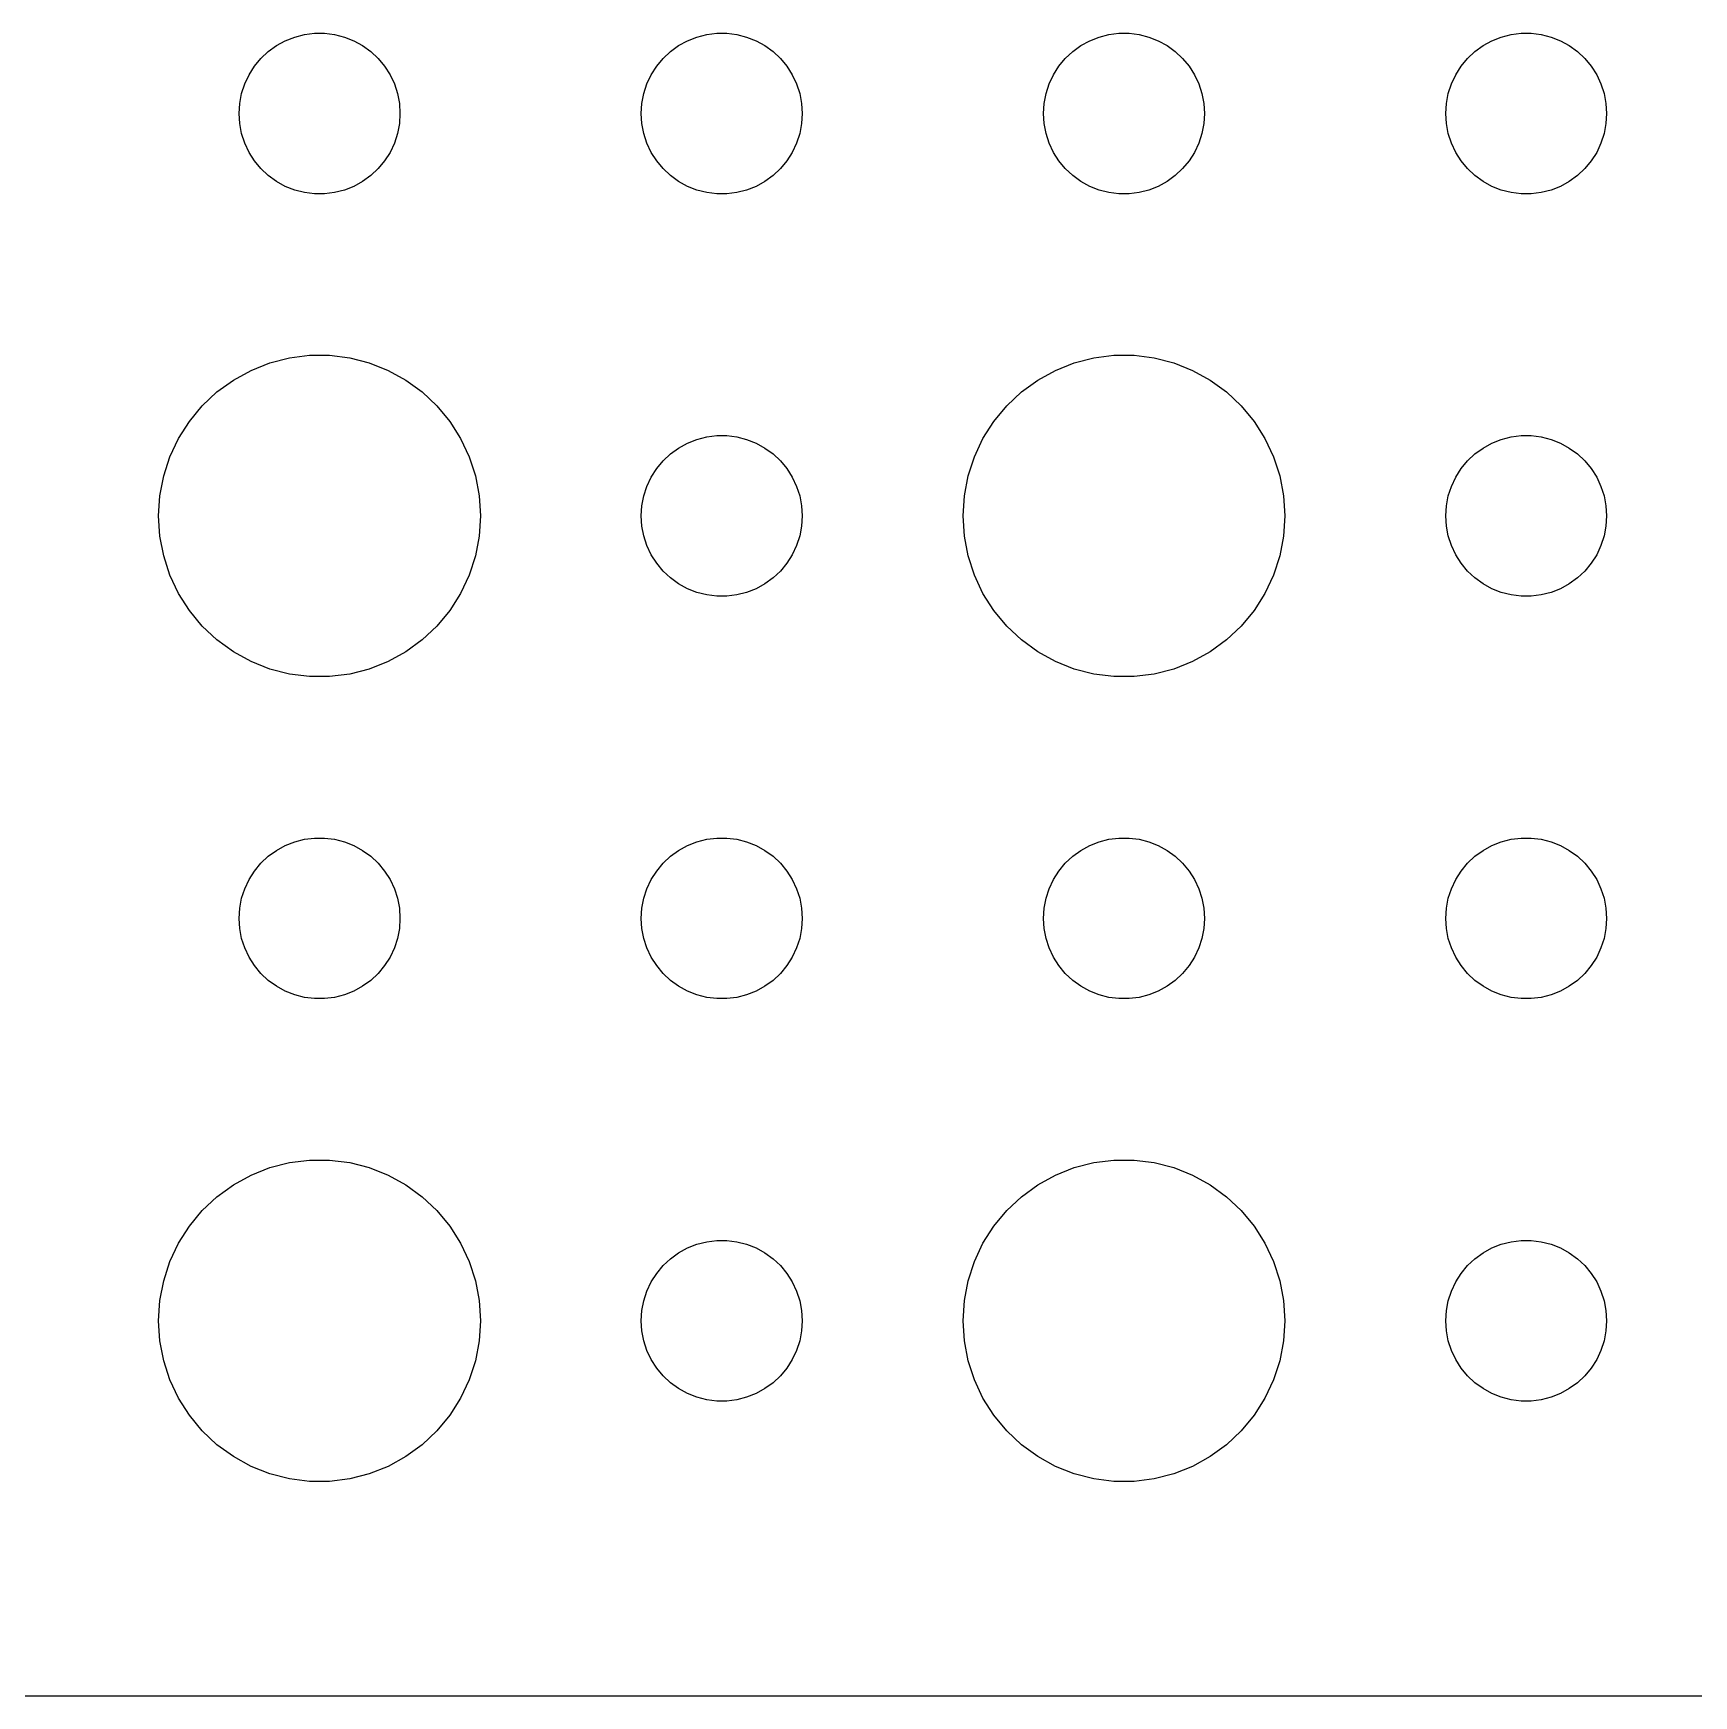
# Model space of a CAD drawing. Header units: metres. Extents: x -134 to 134, y -134 to 134.
# Drawn here: x 32.16 to 63.12, y -134.49 to -103.5 of the extents above; entities that cross this region are included whole.
import ezdxf

# ---------------------------------------------------------------- set-up
doc = ezdxf.new("R2010")
doc.units = ezdxf.units.M

msp = doc.modelspace()

# ---------------------------------------------------------------- linework, layer by layer
for p, q in [((36.5439, -103.844), (36.6963, -103.734)), ((36.6963, -103.734), (36.8613, -103.643)), ((36.8613, -103.643), (37.0365, -103.573)), ((37.0365, -103.573), (37.2189, -103.527)), ((37.2189, -103.527), (37.4058, -103.503)), ((37.4058, -103.503), (37.5942, -103.503)), ((37.5942, -103.503), (37.7811, -103.527)), ((37.7811, -103.527), (37.9635, -103.573)), ((37.9635, -103.573), (38.1387, -103.643)), ((38.1387, -103.643), (38.3037, -103.734)), ((38.3037, -103.734), (38.4561, -103.844)), ((44.0439, -103.844), (44.1963, -103.734)), ((44.1963, -103.734), (44.3613, -103.643)), ((44.3613, -103.643), (44.5365, -103.573)), ((44.5365, -103.573), (44.7189, -103.527)), ((44.7189, -103.527), (44.9058, -103.503)), ((44.9058, -103.503), (45.0942, -103.503)), ((45.0942, -103.503), (45.2811, -103.527)), ((45.2811, -103.527), (45.4635, -103.573)), ((45.4635, -103.573), (45.6387, -103.643)), ((45.6387, -103.643), (45.8037, -103.734)), ((45.8037, -103.734), (45.9561, -103.844)), ((51.5439, -103.844), (51.6963, -103.734)), ((51.6963, -103.734), (51.8613, -103.643)), ((51.8613, -103.643), (52.0365, -103.573)), ((52.0365, -103.573), (52.2189, -103.527)), ((52.2189, -103.527), (52.4058, -103.503)), ((52.4058, -103.503), (52.5942, -103.503)), ((52.5942, -103.503), (52.7811, -103.527)), ((52.7811, -103.527), (52.9635, -103.573)), ((52.9635, -103.573), (53.1387, -103.643)), ((53.1387, -103.643), (53.3037, -103.734)), ((53.3037, -103.734), (53.4561, -103.844)), ((59.0439, -103.844), (59.1963, -103.734)), ((59.1963, -103.734), (59.3613, -103.643)), ((59.3613, -103.643), (59.5365, -103.573)), ((59.5365, -103.573), (59.7189, -103.527)), ((59.7189, -103.527), (59.9058, -103.503)), ((59.9058, -103.503), (60.0942, -103.503)), ((60.0942, -103.503), (60.2811, -103.527)), ((60.2811, -103.527), (60.4635, -103.573)), ((60.4635, -103.573), (60.6387, -103.643)), ((60.6387, -103.643), (60.8037, -103.734)), ((60.8037, -103.734), (60.9561, -103.844)), ((36.2865, -104.118), (36.4065, -103.973)), ((36.4065, -103.973), (36.5439, -103.844)), ((38.4561, -103.844), (38.5934, -103.973)), ((38.5934, -103.973), (38.7135, -104.118)), ((43.7865, -104.118), (43.9065, -103.973)), ((43.9065, -103.973), (44.0439, -103.844)), ((45.9561, -103.844), (46.0934, -103.973)), ((46.0934, -103.973), (46.2135, -104.118)), ((51.2865, -104.118), (51.4065, -103.973)), ((51.4065, -103.973), (51.5439, -103.844)), ((53.4561, -103.844), (53.5934, -103.973)), ((53.5934, -103.973), (53.7135, -104.118)), ((58.7865, -104.118), (58.9065, -103.973)), ((58.9065, -103.973), (59.0439, -103.844)), ((60.9561, -103.844), (61.0934, -103.973)), ((61.0934, -103.973), (61.2135, -104.118)), ((36.1053, -104.448), (36.1855, -104.277)), ((36.1855, -104.277), (36.2865, -104.118)), ((38.7135, -104.118), (38.8145, -104.277)), ((38.8145, -104.277), (38.8947, -104.448)), ((43.6053, -104.448), (43.6855, -104.277)), ((43.6855, -104.277), (43.7865, -104.118)), ((46.2135, -104.118), (46.3145, -104.277)), ((46.3145, -104.277), (46.3947, -104.448)), ((51.1053, -104.448), (51.1855, -104.277)), ((51.1855, -104.277), (51.2865, -104.118)), ((53.7135, -104.118), (53.8145, -104.277)), ((53.8145, -104.277), (53.8947, -104.448)), ((58.6053, -104.448), (58.6855, -104.277)), ((58.6855, -104.277), (58.7865, -104.118)), ((61.2135, -104.118), (61.3145, -104.277)), ((61.3145, -104.277), (61.3947, -104.448)), ((36.0118, -104.812), (36.0471, -104.627)), ((36.0471, -104.627), (36.1053, -104.448)), ((38.8947, -104.448), (38.9529, -104.627)), ((38.9529, -104.627), (38.9882, -104.812)), ((43.5118, -104.812), (43.5471, -104.627)), ((43.5471, -104.627), (43.6053, -104.448)), ((46.3947, -104.448), (46.4529, -104.627)), ((46.4529, -104.627), (46.4882, -104.812)), ((51.0118, -104.812), (51.0471, -104.627)), ((51.0471, -104.627), (51.1053, -104.448)), ((53.8947, -104.448), (53.9529, -104.627)), ((53.9529, -104.627), (53.9882, -104.812)), ((58.5118, -104.812), (58.5471, -104.627)), ((58.5471, -104.627), (58.6053, -104.448)), ((61.3947, -104.448), (61.4529, -104.627)), ((61.4529, -104.627), (61.4882, -104.812)), ((36, -105), (36.0118, -104.812)), ((36.0118, -105.188), (36, -105)), ((38.9882, -104.812), (39, -105)), ((39, -105), (38.9882, -105.188)), ((43.5, -105), (43.5118, -104.812)), ((43.5118, -105.188), (43.5, -105)), ((46.4882, -104.812), (46.5, -105)), ((46.5, -105), (46.4882, -105.188)), ((51, -105), (51.0118, -104.812)), ((51.0118, -105.188), (51, -105)), ((53.9882, -104.812), (54, -105)), ((54, -105), (53.9882, -105.188)), ((58.5, -105), (58.5118, -104.812)), ((58.5118, -105.188), (58.5, -105)), ((61.4882, -104.812), (61.5, -105)), ((61.5, -105), (61.4882, -105.188)), ((36.0471, -105.373), (36.0118, -105.188)), ((38.9882, -105.188), (38.9529, -105.373)), ((43.5471, -105.373), (43.5118, -105.188)), ((46.4882, -105.188), (46.4529, -105.373)), ((51.0471, -105.373), (51.0118, -105.188)), ((53.9882, -105.188), (53.9529, -105.373)), ((58.5471, -105.373), (58.5118, -105.188)), ((61.4882, -105.188), (61.4529, -105.373)), ((36.1053, -105.552), (36.0471, -105.373)), ((36.1855, -105.723), (36.1053, -105.552)), ((38.8947, -105.552), (38.8145, -105.723)), ((38.9529, -105.373), (38.8947, -105.552)), ((43.6053, -105.552), (43.5471, -105.373)), ((43.6855, -105.723), (43.6053, -105.552)), ((46.3947, -105.552), (46.3145, -105.723)), ((46.4529, -105.373), (46.3947, -105.552)), ((51.1053, -105.552), (51.0471, -105.373)), ((51.1855, -105.723), (51.1053, -105.552)), ((53.8947, -105.552), (53.8145, -105.723)), ((53.9529, -105.373), (53.8947, -105.552)), ((58.6053, -105.552), (58.5471, -105.373)), ((58.6855, -105.723), (58.6053, -105.552)), ((61.3947, -105.552), (61.3145, -105.723)), ((61.4529, -105.373), (61.3947, -105.552)), ((36.2865, -105.882), (36.1855, -105.723)), ((36.4065, -106.027), (36.2865, -105.882)), ((38.7135, -105.882), (38.5934, -106.027)), ((38.8145, -105.723), (38.7135, -105.882)), ((43.7865, -105.882), (43.6855, -105.723)), ((43.9065, -106.027), (43.7865, -105.882)), ((46.2135, -105.882), (46.0934, -106.027)), ((46.3145, -105.723), (46.2135, -105.882)), ((51.2865, -105.882), (51.1855, -105.723)), ((51.4065, -106.027), (51.2865, -105.882)), ((53.7135, -105.882), (53.5934, -106.027)), ((53.8145, -105.723), (53.7135, -105.882)), ((58.7865, -105.882), (58.6855, -105.723)), ((58.9065, -106.027), (58.7865, -105.882)), ((61.2135, -105.882), (61.0934, -106.027)), ((61.3145, -105.723), (61.2135, -105.882)), ((36.5439, -106.156), (36.4065, -106.027)), ((36.6963, -106.266), (36.5439, -106.156)), ((36.8613, -106.357), (36.6963, -106.266)), ((38.3037, -106.266), (38.1387, -106.357)), ((38.4561, -106.156), (38.3037, -106.266)), ((38.5934, -106.027), (38.4561, -106.156)), ((44.0439, -106.156), (43.9065, -106.027)), ((44.1963, -106.266), (44.0439, -106.156)), ((44.3613, -106.357), (44.1963, -106.266)), ((45.8037, -106.266), (45.6387, -106.357)), ((45.9561, -106.156), (45.8037, -106.266)), ((46.0934, -106.027), (45.9561, -106.156)), ((51.5439, -106.156), (51.4065, -106.027)), ((51.6963, -106.266), (51.5439, -106.156)), ((51.8613, -106.357), (51.6963, -106.266)), ((53.3037, -106.266), (53.1387, -106.357)), ((53.4561, -106.156), (53.3037, -106.266)), ((53.5934, -106.027), (53.4561, -106.156)), ((59.0439, -106.156), (58.9065, -106.027)), ((59.1963, -106.266), (59.0439, -106.156)), ((59.3613, -106.357), (59.1963, -106.266)), ((60.8037, -106.266), (60.6387, -106.357)), ((60.9561, -106.156), (60.8037, -106.266)), ((61.0934, -106.027), (60.9561, -106.156)), ((37.0365, -106.427), (36.8613, -106.357)), ((37.2189, -106.473), (37.0365, -106.427)), ((37.4058, -106.497), (37.2189, -106.473)), ((37.5942, -106.497), (37.4058, -106.497)), ((37.7811, -106.473), (37.5942, -106.497)), ((37.9635, -106.427), (37.7811, -106.473)), ((38.1387, -106.357), (37.9635, -106.427)), ((44.5365, -106.427), (44.3613, -106.357)), ((44.7189, -106.473), (44.5365, -106.427)), ((44.9058, -106.497), (44.7189, -106.473)), ((45.0942, -106.497), (44.9058, -106.497)), ((45.2811, -106.473), (45.0942, -106.497)), ((45.4635, -106.427), (45.2811, -106.473)), ((45.6387, -106.357), (45.4635, -106.427)), ((52.0365, -106.427), (51.8613, -106.357)), ((52.2189, -106.473), (52.0365, -106.427)), ((52.4058, -106.497), (52.2189, -106.473)), ((52.5942, -106.497), (52.4058, -106.497)), ((52.7811, -106.473), (52.5942, -106.497)), ((52.9635, -106.427), (52.7811, -106.473)), ((53.1387, -106.357), (52.9635, -106.427)), ((59.5365, -106.427), (59.3613, -106.357)), ((59.7189, -106.473), (59.5365, -106.427)), ((59.9058, -106.497), (59.7189, -106.473)), ((60.0942, -106.497), (59.9058, -106.497)), ((60.2811, -106.473), (60.0942, -106.497)), ((60.4635, -106.427), (60.2811, -106.473)), ((60.6387, -106.357), (60.4635, -106.427)), ((36.2227, -109.786), (36.5729, -109.647)), ((36.5729, -109.647), (36.9379, -109.553)), ((36.9379, -109.553), (37.3116, -109.506)), ((37.3116, -109.506), (37.6884, -109.506)), ((37.6884, -109.506), (38.0621, -109.553)), ((38.0621, -109.553), (38.427, -109.647)), ((38.427, -109.647), (38.7773, -109.786)), ((51.2227, -109.786), (51.5729, -109.647)), ((51.5729, -109.647), (51.9379, -109.553)), ((51.9379, -109.553), (52.3116, -109.506)), ((52.3116, -109.506), (52.6884, -109.506)), ((52.6884, -109.506), (53.0621, -109.553)), ((53.0621, -109.553), (53.427, -109.647)), ((53.427, -109.647), (53.7773, -109.786)), ((35.5877, -110.188), (35.8925, -109.967)), ((35.8925, -109.967), (36.2227, -109.786)), ((38.7773, -109.786), (39.1075, -109.967)), ((39.1075, -109.967), (39.4123, -110.188)), ((50.5877, -110.188), (50.8925, -109.967)), ((50.8925, -109.967), (51.2227, -109.786)), ((53.7773, -109.786), (54.1075, -109.967)), ((54.1075, -109.967), (54.4123, -110.188)), ((35.3131, -110.446), (35.5877, -110.188)), ((39.4123, -110.188), (39.6869, -110.446)), ((50.3131, -110.446), (50.5877, -110.188)), ((54.4123, -110.188), (54.6869, -110.446)), ((35.0729, -110.737), (35.3131, -110.446)), ((39.6869, -110.446), (39.927, -110.737)), ((50.0729, -110.737), (50.3131, -110.446)), ((54.6869, -110.446), (54.927, -110.737)), ((34.8711, -111.055), (35.0729, -110.737)), ((39.927, -110.737), (40.1289, -111.055)), ((49.8711, -111.055), (50.0729, -110.737)), ((54.927, -110.737), (55.1289, -111.055)), ((34.7107, -111.396), (34.8711, -111.055)), ((40.1289, -111.055), (40.2893, -111.396)), ((44.0439, -111.344), (44.1963, -111.234)), ((44.1963, -111.234), (44.3613, -111.143)), ((44.3613, -111.143), (44.5365, -111.073)), ((44.5365, -111.073), (44.7189, -111.027)), ((44.7189, -111.027), (44.9058, -111.003)), ((44.9058, -111.003), (45.0942, -111.003)), ((45.0942, -111.003), (45.2811, -111.027)), ((45.2811, -111.027), (45.4635, -111.073)), ((45.4635, -111.073), (45.6387, -111.143)), ((45.6387, -111.143), (45.8037, -111.234)), ((45.8037, -111.234), (45.9561, -111.344)), ((49.7107, -111.396), (49.8711, -111.055)), ((55.1289, -111.055), (55.2893, -111.396)), ((59.0439, -111.344), (59.1963, -111.234)), ((59.1963, -111.234), (59.3613, -111.143)), ((59.3613, -111.143), (59.5365, -111.073)), ((59.5365, -111.073), (59.7189, -111.027)), ((59.7189, -111.027), (59.9058, -111.003)), ((59.9058, -111.003), (60.0942, -111.003)), ((60.0942, -111.003), (60.2811, -111.027)), ((60.2811, -111.027), (60.4635, -111.073)), ((60.4635, -111.073), (60.6387, -111.143)), ((60.6387, -111.143), (60.8037, -111.234)), ((60.8037, -111.234), (60.9561, -111.344)), ((34.5942, -111.754), (34.7107, -111.396)), ((40.2893, -111.396), (40.4057, -111.754)), ((43.7865, -111.618), (43.9065, -111.473)), ((43.9065, -111.473), (44.0439, -111.344)), ((45.9561, -111.344), (46.0934, -111.473)), ((46.0934, -111.473), (46.2135, -111.618)), ((49.5942, -111.754), (49.7107, -111.396)), ((55.2893, -111.396), (55.4057, -111.754)), ((58.7865, -111.618), (58.9065, -111.473)), ((58.9065, -111.473), (59.0439, -111.344)), ((60.9561, -111.344), (61.0934, -111.473)), ((61.0934, -111.473), (61.2135, -111.618)), ((34.5237, -112.124), (34.5942, -111.754)), ((40.4057, -111.754), (40.4763, -112.124)), ((43.6053, -111.948), (43.6855, -111.777)), ((43.6855, -111.777), (43.7865, -111.618)), ((46.2135, -111.618), (46.3145, -111.777)), ((46.3145, -111.777), (46.3947, -111.948)), ((49.5237, -112.124), (49.5942, -111.754)), ((55.4057, -111.754), (55.4763, -112.124)), ((58.6053, -111.948), (58.6855, -111.777)), ((58.6855, -111.777), (58.7865, -111.618)), ((61.2135, -111.618), (61.3145, -111.777)), ((61.3145, -111.777), (61.3947, -111.948)), ((34.5, -112.5), (34.5237, -112.124)), ((40.4763, -112.124), (40.5, -112.5)), ((43.5118, -112.312), (43.5471, -112.127)), ((43.5471, -112.127), (43.6053, -111.948)), ((46.3947, -111.948), (46.4529, -112.127)), ((46.4529, -112.127), (46.4882, -112.312)), ((49.5, -112.5), (49.5237, -112.124)), ((55.4763, -112.124), (55.5, -112.5)), ((58.5118, -112.312), (58.5471, -112.127)), ((58.5471, -112.127), (58.6053, -111.948)), ((61.3947, -111.948), (61.4529, -112.127)), ((61.4529, -112.127), (61.4882, -112.312)), ((43.5, -112.5), (43.5118, -112.312)), ((46.4882, -112.312), (46.5, -112.5)), ((58.5, -112.5), (58.5118, -112.312)), ((61.4882, -112.312), (61.5, -112.5)), ((34.5237, -112.876), (34.5, -112.5)), ((40.5, -112.5), (40.4763, -112.876)), ((43.5118, -112.688), (43.5, -112.5)), ((43.5471, -112.873), (43.5118, -112.688)), ((46.4882, -112.688), (46.4529, -112.873)), ((46.5, -112.5), (46.4882, -112.688)), ((49.5237, -112.876), (49.5, -112.5)), ((55.5, -112.5), (55.4763, -112.876)), ((58.5118, -112.688), (58.5, -112.5)), ((58.5471, -112.873), (58.5118, -112.688)), ((61.4882, -112.688), (61.4529, -112.873)), ((61.5, -112.5), (61.4882, -112.688)), ((34.5942, -113.246), (34.5237, -112.876)), ((40.4763, -112.876), (40.4057, -113.246)), ((43.6053, -113.052), (43.5471, -112.873)), ((43.6855, -113.223), (43.6053, -113.052)), ((46.3947, -113.052), (46.3145, -113.223)), ((46.4529, -112.873), (46.3947, -113.052)), ((49.5942, -113.246), (49.5237, -112.876)), ((55.4763, -112.876), (55.4057, -113.246)), ((58.6053, -113.052), (58.5471, -112.873)), ((58.6855, -113.223), (58.6053, -113.052)), ((61.3947, -113.052), (61.3145, -113.223)), ((61.4529, -112.873), (61.3947, -113.052)), ((34.7107, -113.604), (34.5942, -113.246)), ((40.4057, -113.246), (40.2893, -113.604)), ((43.7865, -113.382), (43.6855, -113.223)), ((43.9065, -113.527), (43.7865, -113.382)), ((46.2135, -113.382), (46.0934, -113.527)), ((46.3145, -113.223), (46.2135, -113.382)), ((49.7107, -113.604), (49.5942, -113.246)), ((55.4057, -113.246), (55.2893, -113.604)), ((58.7865, -113.382), (58.6855, -113.223)), ((58.9065, -113.527), (58.7865, -113.382)), ((61.2135, -113.382), (61.0934, -113.527)), ((61.3145, -113.223), (61.2135, -113.382)), ((34.8711, -113.945), (34.7107, -113.604)), ((40.2893, -113.604), (40.1289, -113.945)), ((44.0439, -113.656), (43.9065, -113.527)), ((44.1963, -113.766), (44.0439, -113.656)), ((45.9561, -113.656), (45.8037, -113.766)), ((46.0934, -113.527), (45.9561, -113.656)), ((49.8711, -113.945), (49.7107, -113.604)), ((55.2893, -113.604), (55.1289, -113.945)), ((59.0439, -113.656), (58.9065, -113.527)), ((59.1963, -113.766), (59.0439, -113.656)), ((60.9561, -113.656), (60.8037, -113.766)), ((61.0934, -113.527), (60.9561, -113.656)), ((35.0729, -114.263), (34.8711, -113.945)), ((40.1289, -113.945), (39.927, -114.263)), ((44.3613, -113.857), (44.1963, -113.766)), ((44.5365, -113.927), (44.3613, -113.857)), ((44.7189, -113.973), (44.5365, -113.927)), ((44.9058, -113.997), (44.7189, -113.973)), ((45.0942, -113.997), (44.9058, -113.997)), ((45.2811, -113.973), (45.0942, -113.997)), ((45.4635, -113.927), (45.2811, -113.973)), ((45.6387, -113.857), (45.4635, -113.927)), ((45.8037, -113.766), (45.6387, -113.857)), ((50.0729, -114.263), (49.8711, -113.945)), ((55.1289, -113.945), (54.927, -114.263)), ((59.3613, -113.857), (59.1963, -113.766)), ((59.5365, -113.927), (59.3613, -113.857)), ((59.7189, -113.973), (59.5365, -113.927)), ((59.9058, -113.997), (59.7189, -113.973)), ((60.0942, -113.997), (59.9058, -113.997)), ((60.2811, -113.973), (60.0942, -113.997)), ((60.4635, -113.927), (60.2811, -113.973)), ((60.6387, -113.857), (60.4635, -113.927)), ((60.8037, -113.766), (60.6387, -113.857)), ((35.3131, -114.554), (35.0729, -114.263)), ((39.927, -114.263), (39.6869, -114.554)), ((50.3131, -114.554), (50.0729, -114.263)), ((54.927, -114.263), (54.6869, -114.554)), ((35.5877, -114.812), (35.3131, -114.554)), ((39.6869, -114.554), (39.4123, -114.812)), ((50.5877, -114.812), (50.3131, -114.554)), ((54.6869, -114.554), (54.4123, -114.812)), ((35.8925, -115.033), (35.5877, -114.812)), ((39.4123, -114.812), (39.1075, -115.033)), ((50.8925, -115.033), (50.5877, -114.812)), ((54.4123, -114.812), (54.1075, -115.033)), ((36.2227, -115.214), (35.8925, -115.033)), ((36.5729, -115.353), (36.2227, -115.214)), ((38.7773, -115.214), (38.427, -115.353)), ((39.1075, -115.033), (38.7773, -115.214)), ((51.2227, -115.214), (50.8925, -115.033)), ((51.5729, -115.353), (51.2227, -115.214)), ((53.7773, -115.214), (53.427, -115.353)), ((54.1075, -115.033), (53.7773, -115.214)), ((36.9379, -115.447), (36.5729, -115.353)), ((37.3116, -115.494), (36.9379, -115.447)), ((37.6884, -115.494), (37.3116, -115.494)), ((38.0621, -115.447), (37.6884, -115.494)), ((38.427, -115.353), (38.0621, -115.447)), ((51.9379, -115.447), (51.5729, -115.353)), ((52.3116, -115.494), (51.9379, -115.447)), ((52.6884, -115.494), (52.3116, -115.494)), ((53.0621, -115.447), (52.6884, -115.494)), ((53.427, -115.353), (53.0621, -115.447)), ((36.6963, -118.734), (36.8613, -118.643)), ((36.8613, -118.643), (37.0365, -118.573)), ((37.0365, -118.573), (37.2189, -118.527)), ((37.2189, -118.527), (37.4058, -118.503)), ((37.4058, -118.503), (37.5942, -118.503)), ((37.5942, -118.503), (37.7811, -118.527)), ((37.7811, -118.527), (37.9635, -118.573)), ((37.9635, -118.573), (38.1387, -118.643)), ((38.1387, -118.643), (38.3037, -118.734)), ((44.1963, -118.734), (44.3613, -118.643)), ((44.3613, -118.643), (44.5365, -118.573)), ((44.5365, -118.573), (44.7189, -118.527)), ((44.7189, -118.527), (44.9058, -118.503)), ((44.9058, -118.503), (45.0942, -118.503)), ((45.0942, -118.503), (45.2811, -118.527)), ((45.2811, -118.527), (45.4635, -118.573)), ((45.4635, -118.573), (45.6387, -118.643)), ((45.6387, -118.643), (45.8037, -118.734)), ((51.6963, -118.734), (51.8613, -118.643)), ((51.8613, -118.643), (52.0365, -118.573)), ((52.0365, -118.573), (52.2189, -118.527)), ((52.2189, -118.527), (52.4058, -118.503)), ((52.4058, -118.503), (52.5942, -118.503)), ((52.5942, -118.503), (52.7811, -118.527)), ((52.7811, -118.527), (52.9635, -118.573)), ((52.9635, -118.573), (53.1387, -118.643)), ((53.1387, -118.643), (53.3037, -118.734)), ((59.1963, -118.734), (59.3613, -118.643)), ((59.3613, -118.643), (59.5365, -118.573)), ((59.5365, -118.573), (59.7189, -118.527)), ((59.7189, -118.527), (59.9058, -118.503)), ((59.9058, -118.503), (60.0942, -118.503)), ((60.0942, -118.503), (60.2811, -118.527)), ((60.2811, -118.527), (60.4635, -118.573)), ((60.4635, -118.573), (60.6387, -118.643)), ((60.6387, -118.643), (60.8037, -118.734)), ((36.2865, -119.118), (36.4065, -118.973)), ((36.4065, -118.973), (36.5439, -118.844)), ((36.5439, -118.844), (36.6963, -118.734)), ((38.3037, -118.734), (38.4561, -118.844)), ((38.4561, -118.844), (38.5934, -118.973)), ((38.5934, -118.973), (38.7135, -119.118)), ((43.7865, -119.118), (43.9065, -118.973)), ((43.9065, -118.973), (44.0439, -118.844)), ((44.0439, -118.844), (44.1963, -118.734)), ((45.8037, -118.734), (45.9561, -118.844)), ((45.9561, -118.844), (46.0934, -118.973)), ((46.0934, -118.973), (46.2135, -119.118)), ((51.2865, -119.118), (51.4065, -118.973)), ((51.4065, -118.973), (51.5439, -118.844)), ((51.5439, -118.844), (51.6963, -118.734)), ((53.3037, -118.734), (53.4561, -118.844)), ((53.4561, -118.844), (53.5934, -118.973)), ((53.5934, -118.973), (53.7135, -119.118)), ((58.7865, -119.118), (58.9065, -118.973)), ((58.9065, -118.973), (59.0439, -118.844)), ((59.0439, -118.844), (59.1963, -118.734)), ((60.8037, -118.734), (60.9561, -118.844)), ((60.9561, -118.844), (61.0934, -118.973)), ((61.0934, -118.973), (61.2135, -119.118)), ((36.1053, -119.448), (36.1855, -119.277)), ((36.1855, -119.277), (36.2865, -119.118)), ((38.7135, -119.118), (38.8145, -119.277)), ((38.8145, -119.277), (38.8947, -119.448)), ((43.6053, -119.448), (43.6855, -119.277)), ((43.6855, -119.277), (43.7865, -119.118)), ((46.2135, -119.118), (46.3145, -119.277)), ((46.3145, -119.277), (46.3947, -119.448)), ((51.1053, -119.448), (51.1855, -119.277)), ((51.1855, -119.277), (51.2865, -119.118)), ((53.7135, -119.118), (53.8145, -119.277)), ((53.8145, -119.277), (53.8947, -119.448)), ((58.6053, -119.448), (58.6855, -119.277)), ((58.6855, -119.277), (58.7865, -119.118)), ((61.2135, -119.118), (61.3145, -119.277)), ((61.3145, -119.277), (61.3947, -119.448)), ((36.0471, -119.627), (36.1053, -119.448)), ((38.8947, -119.448), (38.9529, -119.627)), ((43.5471, -119.627), (43.6053, -119.448)), ((46.3947, -119.448), (46.4529, -119.627)), ((51.0471, -119.627), (51.1053, -119.448)), ((53.8947, -119.448), (53.9529, -119.627)), ((58.5471, -119.627), (58.6053, -119.448)), ((61.3947, -119.448), (61.4529, -119.627)), ((36, -120), (36.0118, -119.812)), ((36.0118, -119.812), (36.0471, -119.627)), ((38.9529, -119.627), (38.9882, -119.812)), ((38.9882, -119.812), (39, -120)), ((43.5, -120), (43.5118, -119.812)), ((43.5118, -119.812), (43.5471, -119.627)), ((46.4529, -119.627), (46.4882, -119.812)), ((46.4882, -119.812), (46.5, -120)), ((51, -120), (51.0118, -119.812)), ((51.0118, -119.812), (51.0471, -119.627)), ((53.9529, -119.627), (53.9882, -119.812)), ((53.9882, -119.812), (54, -120)), ((58.5, -120), (58.5118, -119.812)), ((58.5118, -119.812), (58.5471, -119.627)), ((61.4529, -119.627), (61.4882, -119.812)), ((61.4882, -119.812), (61.5, -120)), ((36.0118, -120.188), (36, -120)), ((36.0471, -120.373), (36.0118, -120.188)), ((38.9882, -120.188), (38.9529, -120.373)), ((39, -120), (38.9882, -120.188)), ((43.5118, -120.188), (43.5, -120)), ((43.5471, -120.373), (43.5118, -120.188)), ((46.4882, -120.188), (46.4529, -120.373)), ((46.5, -120), (46.4882, -120.188)), ((51.0118, -120.188), (51, -120)), ((51.0471, -120.373), (51.0118, -120.188)), ((53.9882, -120.188), (53.9529, -120.373)), ((54, -120), (53.9882, -120.188)), ((58.5118, -120.188), (58.5, -120)), ((58.5471, -120.373), (58.5118, -120.188)), ((61.4882, -120.188), (61.4529, -120.373)), ((61.5, -120), (61.4882, -120.188)), ((36.1053, -120.552), (36.0471, -120.373)), ((38.9529, -120.373), (38.8947, -120.552)), ((43.6053, -120.552), (43.5471, -120.373)), ((46.4529, -120.373), (46.3947, -120.552)), ((51.1053, -120.552), (51.0471, -120.373)), ((53.9529, -120.373), (53.8947, -120.552)), ((58.6053, -120.552), (58.5471, -120.373)), ((61.4529, -120.373), (61.3947, -120.552)), ((36.1855, -120.723), (36.1053, -120.552)), ((36.2865, -120.882), (36.1855, -120.723)), ((38.8145, -120.723), (38.7135, -120.882)), ((38.8947, -120.552), (38.8145, -120.723)), ((43.6855, -120.723), (43.6053, -120.552)), ((43.7865, -120.882), (43.6855, -120.723)), ((46.3145, -120.723), (46.2135, -120.882)), ((46.3947, -120.552), (46.3145, -120.723)), ((51.1855, -120.723), (51.1053, -120.552)), ((51.2865, -120.882), (51.1855, -120.723)), ((53.8145, -120.723), (53.7135, -120.882)), ((53.8947, -120.552), (53.8145, -120.723)), ((58.6855, -120.723), (58.6053, -120.552)), ((58.7865, -120.882), (58.6855, -120.723)), ((61.3145, -120.723), (61.2135, -120.882)), ((61.3947, -120.552), (61.3145, -120.723)), ((36.4065, -121.027), (36.2865, -120.882)), ((36.5439, -121.156), (36.4065, -121.027)), ((36.6963, -121.266), (36.5439, -121.156)), ((38.4561, -121.156), (38.3037, -121.266)), ((38.5934, -121.027), (38.4561, -121.156)), ((38.7135, -120.882), (38.5934, -121.027)), ((43.9065, -121.027), (43.7865, -120.882)), ((44.0439, -121.156), (43.9065, -121.027)), ((44.1963, -121.266), (44.0439, -121.156)), ((45.9561, -121.156), (45.8037, -121.266)), ((46.0934, -121.027), (45.9561, -121.156)), ((46.2135, -120.882), (46.0934, -121.027)), ((51.4065, -121.027), (51.2865, -120.882)), ((51.5439, -121.156), (51.4065, -121.027)), ((51.6963, -121.266), (51.5439, -121.156)), ((53.4561, -121.156), (53.3037, -121.266)), ((53.5934, -121.027), (53.4561, -121.156)), ((53.7135, -120.882), (53.5934, -121.027)), ((58.9065, -121.027), (58.7865, -120.882)), ((59.0439, -121.156), (58.9065, -121.027)), ((59.1963, -121.266), (59.0439, -121.156)), ((60.9561, -121.156), (60.8037, -121.266)), ((61.0934, -121.027), (60.9561, -121.156)), ((61.2135, -120.882), (61.0934, -121.027)), ((36.8613, -121.357), (36.6963, -121.266)), ((37.0365, -121.427), (36.8613, -121.357)), ((37.2189, -121.473), (37.0365, -121.427)), ((37.9635, -121.427), (37.7811, -121.473)), ((38.1387, -121.357), (37.9635, -121.427)), ((38.3037, -121.266), (38.1387, -121.357)), ((44.3613, -121.357), (44.1963, -121.266)), ((44.5365, -121.427), (44.3613, -121.357)), ((44.7189, -121.473), (44.5365, -121.427)), ((45.4635, -121.427), (45.2811, -121.473)), ((45.6387, -121.357), (45.4635, -121.427)), ((45.8037, -121.266), (45.6387, -121.357)), ((51.8613, -121.357), (51.6963, -121.266)), ((52.0365, -121.427), (51.8613, -121.357)), ((52.2189, -121.473), (52.0365, -121.427)), ((52.9635, -121.427), (52.7811, -121.473)), ((53.1387, -121.357), (52.9635, -121.427)), ((53.3037, -121.266), (53.1387, -121.357)), ((59.3613, -121.357), (59.1963, -121.266)), ((59.5365, -121.427), (59.3613, -121.357)), ((59.7189, -121.473), (59.5365, -121.427)), ((60.4635, -121.427), (60.2811, -121.473)), ((60.6387, -121.357), (60.4635, -121.427)), ((60.8037, -121.266), (60.6387, -121.357)), ((37.4058, -121.497), (37.2189, -121.473)), ((37.5942, -121.497), (37.4058, -121.497)), ((37.7811, -121.473), (37.5942, -121.497)), ((44.9058, -121.497), (44.7189, -121.473)), ((45.0942, -121.497), (44.9058, -121.497)), ((45.2811, -121.473), (45.0942, -121.497)), ((52.4058, -121.497), (52.2189, -121.473)), ((52.5942, -121.497), (52.4058, -121.497)), ((52.7811, -121.473), (52.5942, -121.497)), ((59.9058, -121.497), (59.7189, -121.473)), ((60.0942, -121.497), (59.9058, -121.497)), ((60.2811, -121.473), (60.0942, -121.497)), ((36.5729, -124.647), (36.9379, -124.553)), ((36.9379, -124.553), (37.3116, -124.506)), ((37.3116, -124.506), (37.6884, -124.506)), ((37.6884, -124.506), (38.0621, -124.553)), ((38.0621, -124.553), (38.427, -124.647)), ((51.5729, -124.647), (51.9379, -124.553)), ((51.9379, -124.553), (52.3116, -124.506)), ((52.3116, -124.506), (52.6884, -124.506)), ((52.6884, -124.506), (53.0621, -124.553)), ((53.0621, -124.553), (53.427, -124.647)), ((35.8925, -124.967), (36.2227, -124.786)), ((36.2227, -124.786), (36.5729, -124.647)), ((38.427, -124.647), (38.7773, -124.786)), ((38.7773, -124.786), (39.1075, -124.967)), ((50.8925, -124.967), (51.2227, -124.786)), ((51.2227, -124.786), (51.5729, -124.647)), ((53.427, -124.647), (53.7773, -124.786)), ((53.7773, -124.786), (54.1075, -124.967)), ((35.5877, -125.188), (35.8925, -124.967)), ((39.1075, -124.967), (39.4123, -125.188)), ((50.5877, -125.188), (50.8925, -124.967)), ((54.1075, -124.967), (54.4123, -125.188)), ((35.0729, -125.737), (35.3131, -125.446)), ((35.3131, -125.446), (35.5877, -125.188)), ((39.4123, -125.188), (39.6869, -125.446)), ((39.6869, -125.446), (39.927, -125.737)), ((50.0729, -125.737), (50.3131, -125.446)), ((50.3131, -125.446), (50.5877, -125.188)), ((54.4123, -125.188), (54.6869, -125.446)), ((54.6869, -125.446), (54.927, -125.737)), ((34.8711, -126.055), (35.0729, -125.737)), ((39.927, -125.737), (40.1289, -126.055)), ((49.8711, -126.055), (50.0729, -125.737)), ((54.927, -125.737), (55.1289, -126.055)), ((34.7107, -126.396), (34.8711, -126.055)), ((40.1289, -126.055), (40.2893, -126.396)), ((44.3613, -126.143), (44.5365, -126.073)), ((44.5365, -126.073), (44.7189, -126.027)), ((44.7189, -126.027), (44.9058, -126.003)), ((44.9058, -126.003), (45.0942, -126.003)), ((45.0942, -126.003), (45.2811, -126.027)), ((45.2811, -126.027), (45.4635, -126.073)), ((45.4635, -126.073), (45.6387, -126.143)), ((49.7107, -126.396), (49.8711, -126.055)), ((55.1289, -126.055), (55.2893, -126.396)), ((59.3613, -126.143), (59.5365, -126.073)), ((59.5365, -126.073), (59.7189, -126.027)), ((59.7189, -126.027), (59.9058, -126.003)), ((59.9058, -126.003), (60.0942, -126.003)), ((60.0942, -126.003), (60.2811, -126.027)), ((60.2811, -126.027), (60.4635, -126.073)), ((60.4635, -126.073), (60.6387, -126.143)), ((34.5942, -126.754), (34.7107, -126.396)), ((40.2893, -126.396), (40.4057, -126.754)), ((43.9065, -126.473), (44.0439, -126.344)), ((44.0439, -126.344), (44.1963, -126.234)), ((44.1963, -126.234), (44.3613, -126.143)), ((45.6387, -126.143), (45.8037, -126.234)), ((45.8037, -126.234), (45.9561, -126.344)), ((45.9561, -126.344), (46.0934, -126.473)), ((49.5942, -126.754), (49.7107, -126.396)), ((55.2893, -126.396), (55.4057, -126.754)), ((58.9065, -126.473), (59.0439, -126.344)), ((59.0439, -126.344), (59.1963, -126.234)), ((59.1963, -126.234), (59.3613, -126.143)), ((60.6387, -126.143), (60.8037, -126.234)), ((60.8037, -126.234), (60.9561, -126.344)), ((60.9561, -126.344), (61.0934, -126.473)), ((43.6855, -126.777), (43.7865, -126.618)), ((43.7865, -126.618), (43.9065, -126.473)), ((46.0934, -126.473), (46.2135, -126.618)), ((46.2135, -126.618), (46.3145, -126.777)), ((58.6855, -126.777), (58.7865, -126.618)), ((58.7865, -126.618), (58.9065, -126.473)), ((61.0934, -126.473), (61.2135, -126.618)), ((61.2135, -126.618), (61.3145, -126.777)), ((34.5237, -127.124), (34.5942, -126.754)), ((40.4057, -126.754), (40.4763, -127.124)), ((43.5471, -127.127), (43.6053, -126.948)), ((43.6053, -126.948), (43.6855, -126.777)), ((46.3145, -126.777), (46.3947, -126.948)), ((46.3947, -126.948), (46.4529, -127.127)), ((49.5237, -127.124), (49.5942, -126.754)), ((55.4057, -126.754), (55.4763, -127.124)), ((58.5471, -127.127), (58.6053, -126.948)), ((58.6053, -126.948), (58.6855, -126.777)), ((61.3145, -126.777), (61.3947, -126.948)), ((61.3947, -126.948), (61.4529, -127.127)), ((34.5, -127.5), (34.5237, -127.124)), ((40.4763, -127.124), (40.5, -127.5)), ((43.5, -127.5), (43.5118, -127.312)), ((43.5118, -127.312), (43.5471, -127.127)), ((46.4529, -127.127), (46.4882, -127.312)), ((46.4882, -127.312), (46.5, -127.5)), ((49.5, -127.5), (49.5237, -127.124)), ((55.4763, -127.124), (55.5, -127.5)), ((58.5, -127.5), (58.5118, -127.312)), ((58.5118, -127.312), (58.5471, -127.127)), ((61.4529, -127.127), (61.4882, -127.312)), ((61.4882, -127.312), (61.5, -127.5)), ((34.5237, -127.876), (34.5, -127.5)), ((40.5, -127.5), (40.4763, -127.876)), ((43.5118, -127.688), (43.5, -127.5)), ((46.5, -127.5), (46.4882, -127.688)), ((49.5237, -127.876), (49.5, -127.5)), ((55.5, -127.5), (55.4763, -127.876)), ((58.5118, -127.688), (58.5, -127.5)), ((61.5, -127.5), (61.4882, -127.688)), ((34.5942, -128.246), (34.5237, -127.876)), ((40.4763, -127.876), (40.4057, -128.246)), ((43.5471, -127.873), (43.5118, -127.688)), ((43.6053, -128.052), (43.5471, -127.873)), ((46.4529, -127.873), (46.3947, -128.052)), ((46.4882, -127.688), (46.4529, -127.873)), ((49.5942, -128.246), (49.5237, -127.876)), ((55.4763, -127.876), (55.4057, -128.246)), ((58.5471, -127.873), (58.5118, -127.688)), ((58.6053, -128.052), (58.5471, -127.873)), ((61.4529, -127.873), (61.3947, -128.052)), ((61.4882, -127.688), (61.4529, -127.873)), ((34.7107, -128.604), (34.5942, -128.246)), ((40.4057, -128.246), (40.2893, -128.604)), ((43.6855, -128.223), (43.6053, -128.052)), ((43.7865, -128.382), (43.6855, -128.223)), ((46.3145, -128.223), (46.2135, -128.382)), ((46.3947, -128.052), (46.3145, -128.223)), ((49.7107, -128.604), (49.5942, -128.246)), ((55.4057, -128.246), (55.2893, -128.604)), ((58.6855, -128.223), (58.6053, -128.052)), ((58.7865, -128.382), (58.6855, -128.223)), ((61.3145, -128.223), (61.2135, -128.382)), ((61.3947, -128.052), (61.3145, -128.223)), ((43.9065, -128.527), (43.7865, -128.382)), ((44.0439, -128.656), (43.9065, -128.527)), ((46.0934, -128.527), (45.9561, -128.656)), ((46.2135, -128.382), (46.0934, -128.527)), ((58.9065, -128.527), (58.7865, -128.382)), ((59.0439, -128.656), (58.9065, -128.527)), ((61.0934, -128.527), (60.9561, -128.656)), ((61.2135, -128.382), (61.0934, -128.527)), ((34.8711, -128.945), (34.7107, -128.604)), ((40.2893, -128.604), (40.1289, -128.945)), ((44.1963, -128.766), (44.0439, -128.656)), ((44.3613, -128.857), (44.1963, -128.766)), ((44.5365, -128.927), (44.3613, -128.857)), ((45.6387, -128.857), (45.4635, -128.927)), ((45.8037, -128.766), (45.6387, -128.857)), ((45.9561, -128.656), (45.8037, -128.766)), ((49.8711, -128.945), (49.7107, -128.604)), ((55.2893, -128.604), (55.1289, -128.945)), ((59.1963, -128.766), (59.0439, -128.656)), ((59.3613, -128.857), (59.1963, -128.766)), ((59.5365, -128.927), (59.3613, -128.857)), ((60.6387, -128.857), (60.4635, -128.927)), ((60.8037, -128.766), (60.6387, -128.857)), ((60.9561, -128.656), (60.8037, -128.766)), ((35.0729, -129.263), (34.8711, -128.945)), ((40.1289, -128.945), (39.927, -129.263)), ((44.7189, -128.973), (44.5365, -128.927)), ((44.9058, -128.997), (44.7189, -128.973)), ((45.0942, -128.997), (44.9058, -128.997)), ((45.2811, -128.973), (45.0942, -128.997)), ((45.4635, -128.927), (45.2811, -128.973)), ((50.0729, -129.263), (49.8711, -128.945)), ((55.1289, -128.945), (54.927, -129.263)), ((59.7189, -128.973), (59.5365, -128.927)), ((59.9058, -128.997), (59.7189, -128.973)), ((60.0942, -128.997), (59.9058, -128.997)), ((60.2811, -128.973), (60.0942, -128.997)), ((60.4635, -128.927), (60.2811, -128.973)), ((35.3131, -129.554), (35.0729, -129.263)), ((39.927, -129.263), (39.6869, -129.554)), ((50.3131, -129.554), (50.0729, -129.263)), ((54.927, -129.263), (54.6869, -129.554)), ((35.5877, -129.812), (35.3131, -129.554)), ((35.8925, -130.033), (35.5877, -129.812)), ((39.4123, -129.812), (39.1075, -130.033)), ((39.6869, -129.554), (39.4123, -129.812)), ((50.5877, -129.812), (50.3131, -129.554)), ((50.8925, -130.033), (50.5877, -129.812)), ((54.4123, -129.812), (54.1075, -130.033)), ((54.6869, -129.554), (54.4123, -129.812)), ((36.2227, -130.214), (35.8925, -130.033)), ((39.1075, -130.033), (38.7773, -130.214)), ((51.2227, -130.214), (50.8925, -130.033)), ((54.1075, -130.033), (53.7773, -130.214)), ((36.5729, -130.353), (36.2227, -130.214)), ((36.9379, -130.447), (36.5729, -130.353)), ((37.3116, -130.494), (36.9379, -130.447)), ((38.0621, -130.447), (37.6884, -130.494)), ((38.427, -130.353), (38.0621, -130.447)), ((38.7773, -130.214), (38.427, -130.353)), ((51.5729, -130.353), (51.2227, -130.214)), ((51.9379, -130.447), (51.5729, -130.353)), ((52.3116, -130.494), (51.9379, -130.447)), ((53.0621, -130.447), (52.6884, -130.494)), ((53.427, -130.353), (53.0621, -130.447)), ((53.7773, -130.214), (53.427, -130.353)), ((37.6884, -130.494), (37.3116, -130.494)), ((52.6884, -130.494), (52.3116, -130.494)), ((-129.814, -134.49), (129.814, -134.49))]:
    msp.add_line(p, q)

doc.saveas('drawing.dxf')
